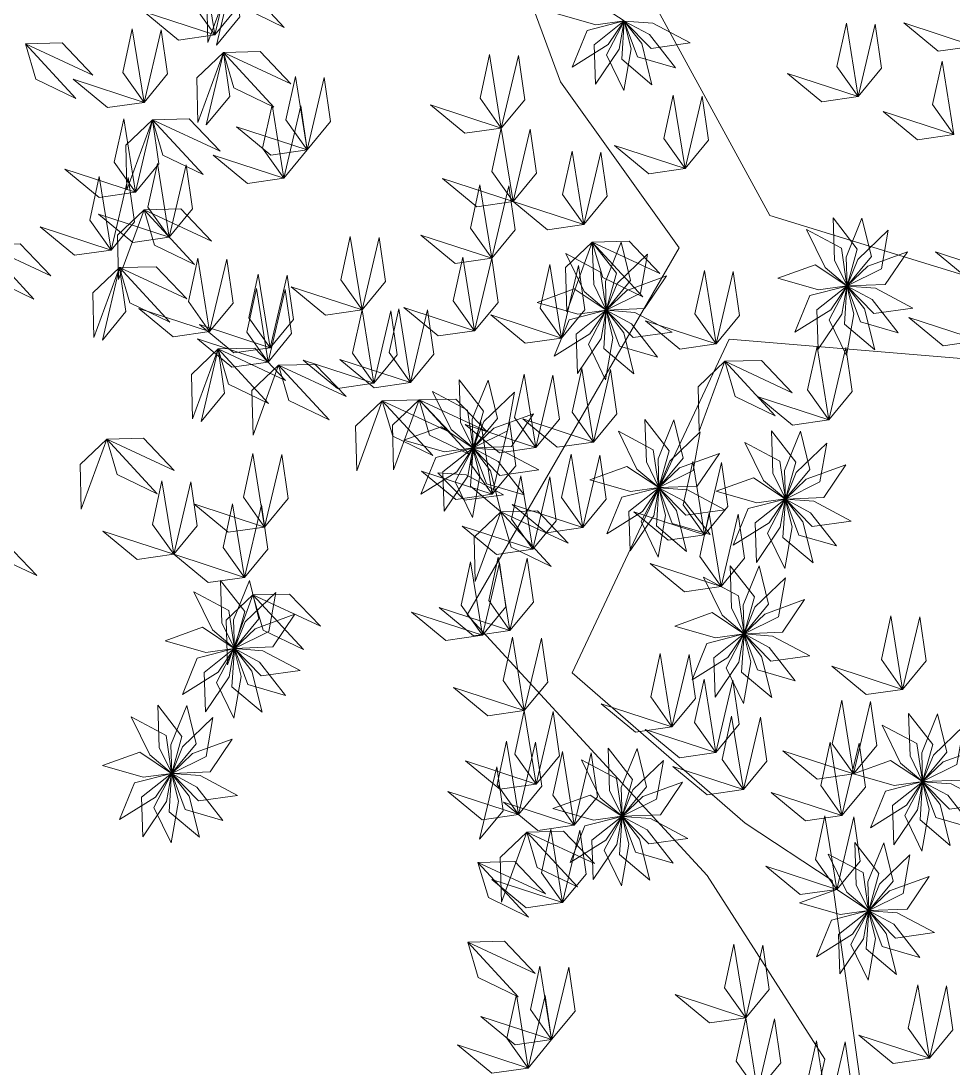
# Model space of a CAD drawing. Header units: millimetres. Extents: x 930 to 6336, y 2219 to 4338.
# Drawn here: x 1313.1 to 1388.2, y 3952.2 to 4036.6 of the extents above; entities that cross this region are included whole.
import ezdxf

# ---------------------------------------------------------------- set-up
doc = ezdxf.new("R2010")
doc.units = ezdxf.units.MM
doc.layers.add('piante', color=102, linetype='Continuous', lineweight=18)

msp = doc.modelspace()

# ---------------------------------------------------------------- linework, layer by layer
at = {"layer": 'piante', "linetype": 'Continuous', "lineweight": 0}
for points in [[(1524.44, 4043.603), (1502.773, 4043.048), (1480.988, 4039.611), (1466.346, 4034.439), (1444.738, 4035.324), (1434.915, 4006.867), (1400.519, 4012.605), (1373.443, 4020.929), (1361.364, 4043.069), (1352.283, 4067.971), (1344.112, 4079.85), (1319.918, 4088.056), (1305.749, 4094.408), (1317.863, 4108.342), (1346.295, 4133.151), (1372.992, 4150.816), (1403.48, 4155.339), (1442.846, 4165.271), (1471.48, 4159.769), (1514.637, 4156.558)], [(1302.395, 4083.002), (1315.301, 4081.03), (1332.352, 4074.56), (1343.581, 4066.885), (1356.57, 4031.721), (1366.123, 4018.343), (1349.038, 3988.74), (1368.379, 3967.746), (1377.873, 3952.927), (1372.607, 3930.055)], [(1380.695, 3951.369), (1378.463, 3967.333), (1371.437, 3971.95), (1357.504, 3984.064), (1370.149, 4010.963), (1404.663, 4008.106), (1436.178, 4002.486), (1462.958, 3986.96), (1485.122, 3964.407), (1467.398, 3989.664), (1442.058, 4005.132), (1450.205, 4027.886), (1473.431, 4031.263), (1506.942, 4003.917), (1477.752, 4031.086), (1492.512, 4039.139), (1507.035, 4041.43)]]:
    msp.add_lwpolyline(points, dxfattribs=at)
at = {"layer": 'piante', "lineweight": 0}
for points in [[(1328.694, 4035.489), (1326.977, 4037.906), (1327.745, 4041.412), (1328.694, 4035.489)], [(1328.694, 4035.489), (1326.977, 4037.906), (1327.745, 4041.412), (1328.694, 4035.489)], [(1328.694, 4035.489), (1330.581, 4037.775), (1330.069, 4041.327), (1328.694, 4035.489)], [(1328.694, 4035.489), (1330.581, 4037.775), (1330.069, 4041.327), (1328.694, 4035.489)], [(1330.199, 4040.507), (1328.053, 4038.462), (1328.138, 4034.875), (1330.199, 4040.507)], [(1328.824, 4034.669), (1330.711, 4036.955), (1330.199, 4040.507), (1328.824, 4034.669)], [(1330.199, 4040.507), (1331.038, 4037.664), (1334.269, 4036.101), (1330.199, 4040.507)], [(1356.129, 4037.251), (1359.405, 4036.311), (1361.691, 4036.624), (1359.122, 4038.332), (1356.129, 4037.251)], [(1328.694, 4035.489), (1325.759, 4035.066), (1322.992, 4037.35), (1328.694, 4035.489)], [(1328.694, 4035.489), (1325.759, 4035.066), (1322.992, 4037.35), (1328.694, 4035.489)], [(1357.503, 4032.903), (1360.393, 4034.709), (1361.69, 4036.617), (1358.702, 4035.85), (1357.503, 4032.903)], [(1359.377, 4031.518), (1361.283, 4034.344), (1361.691, 4036.614), (1359.274, 4034.698), (1359.377, 4031.518)], [(1361.653, 4031.015), (1362.244, 4034.371), (1361.694, 4036.612), (1360.265, 4033.878), (1361.653, 4031.015)], [(1363.936, 4031.481), (1363.111, 4034.788), (1361.698, 4036.611), (1361.504, 4033.532), (1363.936, 4031.481)], [(1365.833, 4032.835), (1363.734, 4035.521), (1361.701, 4036.611), (1362.776, 4033.72), (1365.833, 4032.835)], [(1367.014, 4034.844), (1364.005, 4036.444), (1361.704, 4036.613), (1363.862, 4034.409), (1367.014, 4034.844)], [(1380.562, 4030.521), (1378.846, 4032.938), (1379.614, 4036.443), (1380.562, 4030.521)], [(1380.562, 4030.521), (1382.449, 4032.807), (1381.937, 4036.359), (1380.562, 4030.521)], [(1389.937, 4034.596), (1387.002, 4034.173), (1384.235, 4036.457), (1389.937, 4034.596)], [(1322.984, 4030.057), (1321.268, 4032.474), (1322.036, 4035.979), (1322.984, 4030.057)], [(1322.984, 4030.057), (1324.871, 4032.343), (1324.359, 4035.895), (1322.984, 4030.057)], [(1313.427, 4034.776), (1316.39, 4034.847), (1318.866, 4032.249), (1313.427, 4034.776)], [(1313.427, 4034.776), (1314.266, 4031.933), (1317.497, 4030.37), (1313.427, 4034.776)], [(1329.379, 4034.079), (1327.233, 4032.034), (1327.318, 4028.446), (1329.379, 4034.079)], [(1328.004, 4028.241), (1329.891, 4030.527), (1329.379, 4034.079), (1328.004, 4028.241)], [(1329.379, 4034.079), (1332.342, 4034.15), (1334.818, 4031.552), (1329.379, 4034.079)], [(1329.379, 4034.079), (1330.218, 4031.236), (1333.449, 4029.673), (1329.379, 4034.079)], [(1351.787, 4027.987), (1350.07, 4030.404), (1350.838, 4033.91), (1351.787, 4027.987)], [(1351.787, 4027.987), (1353.674, 4030.273), (1353.162, 4033.825), (1351.787, 4027.987)], [(1388.267, 4027.466), (1386.551, 4029.883), (1387.319, 4033.388), (1388.267, 4027.466)], [(1322.984, 4030.057), (1320.05, 4029.633), (1317.282, 4031.917), (1322.984, 4030.057)], [(1336.139, 4026.22), (1334.423, 4028.637), (1335.191, 4032.142), (1336.139, 4026.22)], [(1336.139, 4026.22), (1338.026, 4028.506), (1337.514, 4032.058), (1336.139, 4026.22)], [(1380.562, 4030.521), (1377.628, 4030.098), (1374.86, 4032.382), (1380.562, 4030.521)], [(1366.605, 4024.714), (1364.889, 4027.131), (1365.657, 4030.637), (1366.605, 4024.714)], [(1366.605, 4024.714), (1368.492, 4027), (1367.98, 4030.552), (1366.605, 4024.714)], [(1334.252, 4023.934), (1332.536, 4026.351), (1333.304, 4029.856), (1334.252, 4023.934)], [(1334.252, 4023.934), (1336.139, 4026.22), (1335.627, 4029.772), (1334.252, 4023.934)], [(1351.787, 4027.987), (1348.853, 4027.564), (1346.085, 4029.848), (1351.787, 4027.987)], [(1322.294, 4022.808), (1320.578, 4025.225), (1321.346, 4028.731), (1322.294, 4022.808)], [(1323.669, 4028.646), (1321.523, 4026.601), (1321.608, 4023.014), (1323.669, 4028.646)], [(1322.294, 4022.808), (1324.181, 4025.094), (1323.669, 4028.646), (1322.294, 4022.808)], [(1323.669, 4028.646), (1326.633, 4028.717), (1329.109, 4026.119), (1323.669, 4028.646)], [(1323.669, 4028.646), (1324.509, 4025.803), (1327.739, 4024.241), (1323.669, 4028.646)], [(1388.267, 4027.466), (1385.333, 4027.043), (1382.565, 4029.327), (1388.267, 4027.466)], [(1336.139, 4026.22), (1333.205, 4025.797), (1330.437, 4028.081), (1336.139, 4026.22)], [(1352.735, 4022.065), (1351.019, 4024.482), (1351.787, 4027.987), (1352.735, 4022.065)], [(1352.735, 4022.065), (1354.622, 4024.351), (1354.11, 4027.903), (1352.735, 4022.065)], [(1358.437, 4020.204), (1356.721, 4022.621), (1357.489, 4026.126), (1358.437, 4020.204)], [(1358.437, 4020.204), (1360.324, 4022.49), (1359.812, 4026.042), (1358.437, 4020.204)], [(1366.605, 4024.714), (1363.671, 4024.291), (1360.903, 4026.575), (1366.605, 4024.714)], [(1325.014, 4019.195), (1323.298, 4021.612), (1324.066, 4025.118), (1325.014, 4019.195)], [(1334.252, 4023.934), (1331.318, 4023.51), (1328.55, 4025.794), (1334.252, 4023.934)], [(1322.294, 4022.808), (1319.36, 4022.385), (1316.592, 4024.669), (1322.294, 4022.808)], [(1325.014, 4019.195), (1326.901, 4021.481), (1326.39, 4025.033), (1325.014, 4019.195)], [(1320.321, 4018.149), (1318.604, 4020.566), (1319.372, 4024.072), (1320.321, 4018.149)], [(1320.321, 4018.149), (1322.208, 4020.436), (1321.696, 4023.987), (1320.321, 4018.149)], [(1352.735, 4022.065), (1349.801, 4021.641), (1347.033, 4023.926), (1352.735, 4022.065)], [(1351.011, 4017.486), (1349.294, 4019.903), (1350.062, 4023.409), (1351.011, 4017.486)], [(1351.011, 4017.486), (1352.898, 4019.773), (1352.386, 4023.324), (1351.011, 4017.486)], [(1358.437, 4020.204), (1355.503, 4019.781), (1352.735, 4022.065), (1358.437, 4020.204)], [(1325.014, 4019.195), (1322.08, 4018.772), (1319.312, 4021.056), (1325.014, 4019.195)], [(1322.98, 4021.398), (1320.833, 4019.353), (1320.918, 4015.765), (1322.98, 4021.398)], [(1322.98, 4021.398), (1325.943, 4021.469), (1328.419, 4018.871), (1322.98, 4021.398)], [(1322.98, 4021.398), (1323.819, 4018.555), (1327.049, 4016.992), (1322.98, 4021.398)], [(1378.536, 4020.747), (1378.655, 4017.34), (1379.659, 4015.264), (1380.489, 4018.234), (1378.536, 4020.747)], [(1380.867, 4020.728), (1379.59, 4017.567), (1379.662, 4015.262), (1381.629, 4017.638), (1380.867, 4020.728)], [(1320.321, 4018.149), (1317.387, 4017.726), (1314.619, 4020.01), (1320.321, 4018.149)], [(1340.556, 4013.334), (1338.839, 4015.751), (1339.607, 4019.256), (1340.556, 4013.334)], [(1351.011, 4017.486), (1348.077, 4017.063), (1345.309, 4019.347), (1351.011, 4017.486)], [(1376.399, 4019.816), (1377.894, 4016.753), (1379.655, 4015.264), (1379.205, 4018.315), (1376.399, 4019.816)], [(1382.988, 4019.762), (1380.536, 4017.395), (1379.665, 4015.259), (1382.428, 4016.63), (1382.988, 4019.762)], [(1310.042, 4018.588), (1313.005, 4018.659), (1315.481, 4016.061), (1310.042, 4018.588)], [(1310.042, 4018.588), (1310.881, 4015.745), (1314.111, 4014.182), (1310.042, 4018.588)], [(1340.556, 4013.334), (1342.443, 4015.62), (1341.931, 4019.172), (1340.556, 4013.334)], [(1359.122, 4018.794), (1356.976, 4016.749), (1357.061, 4013.161), (1359.122, 4018.794)], [(1359.122, 4018.794), (1362.086, 4018.864), (1364.562, 4016.267), (1359.122, 4018.794)], [(1359.122, 4018.794), (1359.241, 4015.387), (1360.245, 4013.311), (1361.075, 4016.281), (1359.122, 4018.794)], [(1359.122, 4018.794), (1359.961, 4015.951), (1363.192, 4014.388), (1359.122, 4018.794)], [(1361.453, 4018.775), (1360.176, 4015.614), (1360.249, 4013.309), (1362.215, 4015.685), (1361.453, 4018.775)], [(1349.636, 4011.648), (1347.919, 4014.065), (1348.687, 4017.571), (1349.636, 4011.648)], [(1356.985, 4017.863), (1358.48, 4014.8), (1360.241, 4013.311), (1359.791, 4016.362), (1356.985, 4017.863)], [(1363.574, 4017.809), (1361.122, 4015.442), (1360.251, 4013.306), (1363.014, 4014.677), (1363.574, 4017.809)], [(1384.533, 4018.018), (1381.33, 4016.852), (1379.666, 4015.255), (1382.747, 4015.384), (1384.533, 4018.018)], [(1392.498, 4016.135), (1389.564, 4015.712), (1386.796, 4017.996), (1392.498, 4016.135)], [(1321.006, 4016.739), (1318.86, 4014.694), (1318.945, 4011.106), (1321.006, 4016.739)], [(1319.631, 4010.901), (1321.518, 4013.187), (1321.006, 4016.739), (1319.631, 4010.901)], [(1321.006, 4016.739), (1323.97, 4016.81), (1326.446, 4014.212), (1321.006, 4016.739)], [(1321.006, 4016.739), (1321.845, 4013.896), (1325.076, 4012.333), (1321.006, 4016.739)], [(1328.271, 4011.588), (1326.555, 4014.005), (1327.323, 4017.51), (1328.271, 4011.588)], [(1328.271, 4011.588), (1330.158, 4013.874), (1329.646, 4017.426), (1328.271, 4011.588)], [(1349.636, 4011.648), (1351.523, 4013.934), (1351.011, 4017.486), (1349.636, 4011.648)], [(1356.647, 4011.059), (1354.93, 4013.476), (1355.698, 4016.982), (1356.647, 4011.059)], [(1356.647, 4011.059), (1358.534, 4013.345), (1358.022, 4016.897), (1356.647, 4011.059)], [(1374.087, 4015.886), (1377.364, 4014.947), (1379.649, 4015.26), (1377.08, 4016.967), (1374.087, 4015.886)], [(1333.144, 4010.279), (1331.428, 4012.696), (1332.196, 4016.201), (1333.144, 4010.279)], [(1333.144, 4010.279), (1335.031, 4012.565), (1334.519, 4016.117), (1333.144, 4010.279)], [(1365.119, 4016.065), (1361.917, 4014.899), (1360.252, 4013.302), (1363.334, 4013.431), (1365.119, 4016.065)], [(1369.11, 4010.593), (1367.394, 4013.009), (1368.162, 4016.515), (1369.11, 4010.593)], [(1369.11, 4010.593), (1370.997, 4012.879), (1370.486, 4016.431), (1369.11, 4010.593)], [(1332.988, 4009.127), (1331.272, 4011.544), (1332.04, 4015.05), (1332.988, 4009.127)], [(1340.556, 4013.334), (1337.622, 4012.91), (1334.854, 4015.194), (1340.556, 4013.334)], [(1354.674, 4013.933), (1357.95, 4012.994), (1360.235, 4013.307), (1357.666, 4015.014), (1354.674, 4013.933)], [(1375.461, 4011.539), (1378.351, 4013.345), (1379.648, 4015.253), (1376.66, 4014.486), (1375.461, 4011.539)], [(1377.335, 4010.153), (1379.241, 4012.979), (1379.65, 4015.249), (1377.232, 4013.334), (1377.335, 4010.153)], [(1379.611, 4009.65), (1380.203, 4013.007), (1379.652, 4015.247), (1378.223, 4012.514), (1379.611, 4009.65)], [(1381.895, 4010.116), (1381.07, 4013.423), (1379.656, 4015.246), (1379.462, 4012.168), (1381.895, 4010.116)], [(1383.791, 4011.471), (1381.693, 4014.157), (1379.66, 4015.247), (1380.735, 4012.355), (1383.791, 4011.471)], [(1384.973, 4013.48), (1381.963, 4015.08), (1379.663, 4015.249), (1381.821, 4013.045), (1384.973, 4013.48)], [(1332.988, 4009.127), (1334.876, 4011.413), (1334.364, 4014.965), (1332.988, 4009.127)], [(1328.271, 4011.588), (1325.337, 4011.164), (1322.569, 4013.448), (1328.271, 4011.588)], [(1341.504, 4007.411), (1339.788, 4009.828), (1340.556, 4013.334), (1341.504, 4007.411)], [(1344.468, 4007.482), (1342.751, 4009.899), (1343.519, 4013.404), (1344.468, 4007.482)], [(1349.636, 4011.648), (1346.702, 4011.225), (1343.934, 4013.509), (1349.636, 4011.648)], [(1344.468, 4007.482), (1346.355, 4009.768), (1345.843, 4013.32), (1344.468, 4007.482)], [(1356.047, 4009.586), (1358.938, 4011.392), (1360.234, 4013.3), (1357.246, 4012.533), (1356.047, 4009.586)], [(1357.921, 4008.2), (1359.827, 4011.026), (1360.236, 4013.296), (1357.818, 4011.381), (1357.921, 4008.2)], [(1341.504, 4007.411), (1343.391, 4009.697), (1342.879, 4013.249), (1341.504, 4007.411)], [(1356.647, 4011.059), (1353.713, 4010.636), (1350.945, 4012.92), (1356.647, 4011.059)], [(1360.197, 4007.697), (1360.789, 4011.054), (1360.239, 4013.294), (1358.809, 4010.561), (1360.197, 4007.697)], [(1362.481, 4008.163), (1361.656, 4011.47), (1360.242, 4013.293), (1360.048, 4010.215), (1362.481, 4008.163)], [(1364.377, 4009.518), (1362.279, 4012.204), (1360.246, 4013.294), (1361.321, 4010.402), (1364.377, 4009.518)], [(1365.559, 4011.527), (1362.55, 4013.127), (1360.249, 4013.296), (1362.407, 4011.092), (1365.559, 4011.527)], [(1369.11, 4010.593), (1366.176, 4010.169), (1363.408, 4012.453), (1369.11, 4010.593)], [(1390.339, 4010.851), (1387.405, 4010.427), (1384.637, 4012.711), (1390.339, 4010.851)], [(1333.144, 4010.279), (1330.21, 4009.856), (1327.442, 4012.14), (1333.144, 4010.279)], [(1332.988, 4009.127), (1330.054, 4008.704), (1327.287, 4010.988), (1332.988, 4009.127)], [(1328.957, 4010.177), (1326.81, 4008.132), (1326.895, 4004.545), (1328.957, 4010.177)], [(1327.581, 4004.339), (1329.468, 4006.626), (1328.957, 4010.177), (1327.581, 4004.339)], [(1328.957, 4010.177), (1331.92, 4010.248), (1334.396, 4007.65), (1328.957, 4010.177)], [(1328.957, 4010.177), (1329.796, 4007.334), (1333.026, 4005.772), (1328.957, 4010.177)], [(1378.193, 4004.466), (1376.476, 4006.883), (1377.245, 4010.388), (1378.193, 4004.466)], [(1378.193, 4004.466), (1380.08, 4006.752), (1379.568, 4010.304), (1378.193, 4004.466)], [(1341.504, 4007.411), (1338.57, 4006.988), (1335.802, 4009.272), (1341.504, 4007.411)], [(1344.468, 4007.482), (1341.534, 4007.058), (1338.766, 4009.342), (1344.468, 4007.482)], [(1369.796, 4009.182), (1367.65, 4007.137), (1367.735, 4003.55), (1369.796, 4009.182)], [(1369.796, 4009.182), (1372.759, 4009.253), (1375.235, 4006.655), (1369.796, 4009.182)], [(1369.796, 4009.182), (1370.635, 4006.339), (1373.865, 4004.776), (1369.796, 4009.182)], [(1333.83, 4008.869), (1331.683, 4006.823), (1331.768, 4003.236), (1333.83, 4008.869)], [(1333.83, 4008.869), (1336.793, 4008.939), (1339.269, 4006.341), (1333.83, 4008.869)], [(1333.83, 4008.869), (1334.669, 4006.025), (1337.899, 4004.463), (1333.83, 4008.869)], [(1359.226, 4002.677), (1357.51, 4005.093), (1358.278, 4008.599), (1359.226, 4002.677)], [(1359.226, 4002.677), (1361.113, 4004.963), (1360.601, 4008.515), (1359.226, 4002.677)], [(1348.386, 4007.69), (1348.505, 4004.283), (1349.509, 4002.206), (1350.339, 4005.177), (1348.386, 4007.69)], [(1350.717, 4007.671), (1349.44, 4004.51), (1349.513, 4002.205), (1351.479, 4004.581), (1350.717, 4007.671)], [(1354.58, 4002.228), (1352.863, 4004.645), (1353.632, 4008.15), (1354.58, 4002.228)], [(1354.58, 4002.228), (1356.467, 4004.514), (1355.955, 4008.066), (1354.58, 4002.228)], [(1346.249, 4006.759), (1347.744, 4003.696), (1349.506, 4002.207), (1349.055, 4005.258), (1346.249, 4006.759)], [(1352.838, 4006.705), (1350.386, 4004.338), (1349.515, 4002.202), (1352.278, 4003.573), (1352.838, 4006.705)], [(1342.189, 4006.001), (1340.043, 4003.956), (1340.128, 4000.368), (1342.189, 4006.001)], [(1342.189, 4006.001), (1345.153, 4006.071), (1347.629, 4003.474), (1342.189, 4006.001)], [(1342.189, 4006.001), (1343.029, 4003.158), (1346.259, 4001.595), (1342.189, 4006.001)], [(1345.153, 4006.071), (1343.007, 4004.026), (1343.092, 4000.439), (1345.153, 4006.071)], [(1345.153, 4006.071), (1348.117, 4006.142), (1350.593, 4003.544), (1345.153, 4006.071)], [(1345.153, 4006.071), (1345.992, 4003.228), (1349.223, 4001.666), (1345.153, 4006.071)], [(1378.193, 4004.466), (1375.259, 4004.043), (1372.491, 4006.327), (1378.193, 4004.466)], [(1354.383, 4004.961), (1351.181, 4003.795), (1349.516, 4002.198), (1352.598, 4002.327), (1354.383, 4004.961)], [(1354.58, 4002.228), (1351.646, 4001.805), (1348.878, 4004.089), (1354.58, 4002.228)], [(1351.06, 3998.469), (1349.343, 4000.886), (1350.111, 4004.392), (1351.06, 3998.469)], [(1351.06, 3998.469), (1352.947, 4000.756), (1352.435, 4004.307), (1351.06, 3998.469)], [(1359.226, 4002.677), (1356.292, 4002.253), (1353.524, 4004.537), (1359.226, 4002.677)], [(1363.369, 4004.492), (1363.488, 4001.086), (1364.492, 3999.009), (1365.321, 4001.98), (1363.369, 4004.492)], [(1365.699, 4004.473), (1364.423, 4001.313), (1364.495, 3999.008), (1366.461, 4001.384), (1365.699, 4004.473)], [(1343.938, 4002.829), (1347.214, 4001.89), (1349.499, 4002.203), (1346.93, 4003.91), (1343.938, 4002.829)], [(1361.232, 4003.562), (1362.726, 4000.498), (1364.488, 3999.01), (1364.038, 4002.061), (1361.232, 4003.562)], [(1367.821, 4003.508), (1365.369, 4001.14), (1364.497, 3999.005), (1367.26, 4000.376), (1367.821, 4003.508)], [(1373.569, 4003.573), (1373.688, 4000.167), (1374.692, 3998.09), (1375.522, 4001.061), (1373.569, 4003.573)], [(1375.899, 4003.554), (1374.623, 4000.394), (1374.695, 3998.088), (1376.661, 4000.465), (1375.899, 4003.554)], [(1319.973, 4002.906), (1317.827, 4000.861), (1317.912, 3997.274), (1319.973, 4002.906)], [(1319.973, 4002.906), (1322.937, 4002.977), (1325.413, 4000.379), (1319.973, 4002.906)], [(1319.973, 4002.906), (1320.813, 4000.063), (1324.043, 3998.5), (1319.973, 4002.906)], [(1371.432, 4002.642), (1372.926, 3999.579), (1374.688, 3998.09), (1374.238, 4001.142), (1371.432, 4002.642)], [(1378.021, 4002.589), (1375.569, 4000.221), (1374.698, 3998.085), (1377.46, 3999.457), (1378.021, 4002.589)], [(1332.706, 3995.827), (1330.989, 3998.244), (1331.757, 4001.75), (1332.706, 3995.827)], [(1332.706, 3995.827), (1334.593, 3998.114), (1334.081, 4001.666), (1332.706, 3995.827)], [(1345.311, 3998.481), (1348.202, 4000.288), (1349.498, 4002.196), (1346.511, 4001.429), (1345.311, 3998.481)], [(1347.186, 3997.096), (1349.091, 3999.922), (1349.5, 4002.192), (1347.082, 4000.277), (1347.186, 3997.096)], [(1349.461, 3996.593), (1350.053, 3999.95), (1349.503, 4002.19), (1348.073, 3999.457), (1349.461, 3996.593)], [(1351.745, 3997.059), (1350.92, 4000.366), (1349.506, 4002.189), (1349.312, 3999.111), (1351.745, 3997.059)], [(1353.641, 3998.414), (1351.543, 4001.099), (1349.51, 4002.189), (1350.585, 3999.298), (1353.641, 3998.414)], [(1354.823, 4000.423), (1351.814, 4002.023), (1349.513, 4002.191), (1351.671, 3999.988), (1354.823, 4000.423)], [(1358.365, 3995.778), (1356.648, 3998.195), (1357.416, 4001.701), (1358.365, 3995.778)], [(1358.365, 3995.778), (1360.252, 3998.065), (1359.74, 4001.617), (1358.365, 3995.778)], [(1369.366, 4001.764), (1366.163, 4000.598), (1364.498, 3999.001), (1367.58, 3999.13), (1369.366, 4001.764)], [(1358.92, 3999.632), (1362.197, 3998.693), (1364.482, 3999.006), (1361.913, 4000.713), (1358.92, 3999.632)], [(1368.171, 3995.195), (1366.455, 3997.612), (1367.223, 4001.118), (1368.171, 3995.195)], [(1368.171, 3995.195), (1370.059, 3997.482), (1369.547, 4001.034), (1368.171, 3995.195)], [(1379.566, 4000.844), (1376.363, 3999.678), (1374.698, 3998.082), (1377.78, 3998.211), (1379.566, 4000.844)], [(1351.06, 3998.469), (1348.126, 3998.046), (1345.358, 4000.33), (1351.06, 3998.469)], [(1351.967, 3998.43), (1348.958, 4000.03), (1346.657, 4000.199), (1348.815, 3997.995), (1351.967, 3998.43)], [(1354.322, 3994.031), (1352.606, 3996.448), (1353.374, 3999.953), (1354.322, 3994.031)], [(1354.322, 3994.031), (1356.209, 3996.317), (1355.698, 3999.869), (1354.322, 3994.031)], [(1369.12, 3998.713), (1372.397, 3997.773), (1374.682, 3998.086), (1372.113, 3999.793), (1369.12, 3998.713)], [(1325.373, 3993.626), (1323.656, 3996.043), (1324.424, 3999.549), (1325.373, 3993.626)], [(1325.373, 3993.626), (1327.26, 3995.912), (1326.748, 3999.464), (1325.373, 3993.626)], [(1360.294, 3995.284), (1363.184, 3997.091), (1364.481, 3998.998), (1361.493, 3998.232), (1360.294, 3995.284)], [(1362.168, 3993.899), (1364.074, 3996.725), (1364.482, 3998.995), (1362.065, 3997.079), (1362.168, 3993.899)], [(1364.444, 3993.396), (1365.035, 3996.753), (1364.485, 3998.993), (1363.056, 3996.259), (1364.444, 3993.396)], [(1366.727, 3993.862), (1365.903, 3997.169), (1364.489, 3998.992), (1364.295, 3995.913), (1366.727, 3993.862)], [(1368.624, 3995.216), (1366.525, 3997.902), (1364.493, 3998.992), (1365.567, 3996.101), (1368.624, 3995.216)], [(1369.806, 3997.225), (1366.796, 3998.825), (1364.496, 3998.994), (1366.654, 3996.79), (1369.806, 3997.225)], [(1332.706, 3995.827), (1329.772, 3995.404), (1327.004, 3997.688), (1332.706, 3995.827)], [(1331.075, 3991.765), (1329.358, 3994.182), (1330.126, 3997.688), (1331.075, 3991.765)], [(1331.075, 3991.765), (1332.962, 3994.052), (1332.45, 3997.603), (1331.075, 3991.765)], [(1358.365, 3995.778), (1355.431, 3995.355), (1352.663, 3997.639), (1358.365, 3995.778)], [(1370.494, 3994.365), (1373.384, 3996.171), (1374.681, 3998.079), (1371.693, 3997.312), (1370.494, 3994.365)], [(1372.368, 3992.98), (1374.274, 3995.806), (1374.682, 3998.076), (1372.265, 3996.16), (1372.368, 3992.98)], [(1374.644, 3992.477), (1375.236, 3995.833), (1374.685, 3998.073), (1373.256, 3995.34), (1374.644, 3992.477)], [(1376.927, 3992.943), (1376.103, 3996.25), (1374.689, 3998.072), (1374.495, 3994.994), (1376.927, 3992.943)], [(1378.824, 3994.297), (1376.725, 3996.983), (1374.693, 3998.073), (1375.768, 3995.182), (1378.824, 3994.297)], [(1380.006, 3996.306), (1376.996, 3997.906), (1374.696, 3998.075), (1376.854, 3995.871), (1380.006, 3996.306)], [(1351.745, 3997.059), (1349.599, 3995.014), (1349.684, 3991.427), (1351.745, 3997.059)], [(1351.745, 3997.059), (1354.708, 3997.13), (1357.184, 3994.532), (1351.745, 3997.059)], [(1351.745, 3997.059), (1352.584, 3994.216), (1355.815, 3992.653), (1351.745, 3997.059)], [(1368.171, 3995.195), (1365.237, 3994.772), (1362.47, 3997.056), (1368.171, 3995.195)], [(1369.504, 3991.026), (1367.787, 3993.443), (1368.555, 3996.948), (1369.504, 3991.026)], [(1369.504, 3991.026), (1371.391, 3993.312), (1370.879, 3996.864), (1369.504, 3991.026)], [(1354.322, 3994.031), (1351.388, 3993.608), (1348.62, 3995.892), (1354.322, 3994.031)], [(1325.373, 3993.626), (1322.439, 3993.203), (1319.671, 3995.487), (1325.373, 3993.626)], [(1308.912, 3994.433), (1311.876, 3994.504), (1314.352, 3991.906), (1308.912, 3994.433)], [(1331.075, 3991.765), (1328.141, 3991.342), (1325.373, 3993.626), (1331.075, 3991.765)], [(1352.487, 3987.481), (1350.771, 3989.898), (1351.539, 3993.403), (1352.487, 3987.481)], [(1352.487, 3987.481), (1354.374, 3989.767), (1353.862, 3993.319), (1352.487, 3987.481)], [(1350.261, 3987.1), (1348.544, 3989.517), (1349.312, 3993.023), (1350.261, 3987.1)], [(1350.261, 3987.1), (1352.148, 3989.386), (1351.636, 3992.938), (1350.261, 3987.1)], [(1369.504, 3991.026), (1366.57, 3990.602), (1363.802, 3992.887), (1369.504, 3991.026)], [(1370.238, 3992.707), (1370.357, 3989.3), (1371.361, 3987.224), (1372.191, 3990.194), (1370.238, 3992.707)], [(1372.568, 3992.688), (1371.292, 3989.527), (1371.364, 3987.222), (1373.33, 3989.598), (1372.568, 3992.688)], [(1329.146, 3991.523), (1329.265, 3988.116), (1330.269, 3986.04), (1331.099, 3989.01), (1329.146, 3991.523)], [(1331.476, 3991.504), (1330.2, 3988.343), (1330.272, 3986.038), (1332.239, 3988.414), (1331.476, 3991.504)], [(1368.101, 3991.776), (1369.595, 3988.713), (1371.357, 3987.224), (1370.907, 3990.275), (1368.101, 3991.776)], [(1374.69, 3991.723), (1372.238, 3989.355), (1371.366, 3987.219), (1374.129, 3988.59), (1374.69, 3991.723)], [(1327.009, 3990.592), (1328.503, 3987.529), (1330.265, 3986.04), (1329.815, 3989.091), (1327.009, 3990.592)], [(1333.598, 3990.538), (1331.146, 3988.171), (1330.275, 3986.035), (1333.037, 3987.406), (1333.598, 3990.538)], [(1331.76, 3990.355), (1329.614, 3988.31), (1329.699, 3984.722), (1331.76, 3990.355)], [(1331.76, 3990.355), (1334.723, 3990.426), (1337.199, 3987.828), (1331.76, 3990.355)], [(1331.76, 3990.355), (1332.599, 3987.512), (1335.83, 3985.949), (1331.76, 3990.355)], [(1376.235, 3989.978), (1373.032, 3988.812), (1371.367, 3987.215), (1374.449, 3987.344), (1376.235, 3989.978)], [(1350.261, 3987.1), (1347.327, 3986.677), (1344.559, 3988.961), (1350.261, 3987.1)], [(1352.487, 3987.481), (1349.553, 3987.057), (1346.785, 3989.341), (1352.487, 3987.481)], [(1365.789, 3987.846), (1369.066, 3986.907), (1371.351, 3987.22), (1368.782, 3988.927), (1365.789, 3987.846)], [(1335.143, 3988.794), (1331.94, 3987.628), (1330.275, 3986.031), (1333.357, 3986.16), (1335.143, 3988.794)], [(1384.146, 3982.742), (1382.429, 3985.159), (1383.197, 3988.664), (1384.146, 3982.742)], [(1384.146, 3982.742), (1386.033, 3985.028), (1385.521, 3988.58), (1384.146, 3982.742)], [(1324.697, 3986.662), (1327.974, 3985.723), (1330.259, 3986.036), (1327.69, 3987.743), (1324.697, 3986.662)], [(1367.163, 3983.499), (1370.053, 3985.305), (1371.35, 3987.213), (1368.362, 3986.446), (1367.163, 3983.499)], [(1369.037, 3982.113), (1370.943, 3984.939), (1371.351, 3987.209), (1368.934, 3985.294), (1369.037, 3982.113)], [(1371.313, 3981.61), (1371.904, 3984.967), (1371.354, 3987.207), (1369.925, 3984.474), (1371.313, 3981.61)], [(1373.596, 3982.076), (1372.772, 3985.383), (1371.358, 3987.206), (1371.164, 3984.128), (1373.596, 3982.076)], [(1375.493, 3983.431), (1373.394, 3986.117), (1371.362, 3987.207), (1372.437, 3984.316), (1375.493, 3983.431)], [(1376.675, 3985.44), (1373.665, 3987.04), (1371.365, 3987.209), (1373.523, 3985.005), (1376.675, 3985.44)], [(1353.644, 3981.03), (1351.928, 3983.447), (1352.696, 3986.952), (1353.644, 3981.03)], [(1353.644, 3981.03), (1355.531, 3983.316), (1355.019, 3986.868), (1353.644, 3981.03)], [(1326.071, 3982.315), (1328.961, 3984.121), (1330.258, 3986.029), (1327.27, 3985.262), (1326.071, 3982.315)], [(1327.945, 3980.929), (1329.851, 3983.755), (1330.259, 3986.025), (1327.842, 3984.11), (1327.945, 3980.929)], [(1330.221, 3980.426), (1330.813, 3983.783), (1330.262, 3986.023), (1328.833, 3983.29), (1330.221, 3980.426)], [(1332.504, 3980.892), (1331.68, 3984.199), (1330.266, 3986.022), (1330.072, 3982.944), (1332.504, 3980.892)], [(1334.401, 3982.247), (1332.303, 3984.933), (1330.27, 3986.023), (1331.345, 3983.131), (1334.401, 3982.247)], [(1335.583, 3984.256), (1332.573, 3985.856), (1330.273, 3986.025), (1332.431, 3983.821), (1335.583, 3984.256)], [(1365.546, 3979.719), (1363.83, 3982.136), (1364.598, 3985.642), (1365.546, 3979.719)], [(1365.546, 3979.719), (1367.434, 3982.006), (1366.922, 3985.557), (1365.546, 3979.719)], [(1384.146, 3982.742), (1381.212, 3982.318), (1378.444, 3984.602), (1384.146, 3982.742)], [(1369.085, 3977.644), (1367.368, 3980.061), (1368.136, 3983.567), (1369.085, 3977.644)], [(1369.085, 3977.644), (1370.972, 3979.93), (1370.46, 3983.482), (1369.085, 3977.644)], [(1353.644, 3981.03), (1350.71, 3980.606), (1347.942, 3982.89), (1353.644, 3981.03)], [(1324.09, 3981.459), (1324.209, 3978.053), (1325.213, 3975.976), (1326.043, 3978.947), (1324.09, 3981.459)], [(1326.421, 3981.44), (1325.144, 3978.28), (1325.217, 3975.974), (1327.183, 3978.351), (1326.421, 3981.44)], [(1365.546, 3979.719), (1362.612, 3979.296), (1359.845, 3981.58), (1365.546, 3979.719)], [(1380.179, 3975.936), (1378.463, 3978.352), (1379.231, 3981.858), (1380.179, 3975.936)], [(1380.179, 3975.936), (1382.066, 3978.222), (1381.554, 3981.774), (1380.179, 3975.936)], [(1321.953, 3980.529), (1323.448, 3977.465), (1325.21, 3975.976), (1324.759, 3979.028), (1321.953, 3980.529)], [(1328.542, 3980.475), (1326.091, 3978.107), (1325.219, 3975.971), (1327.982, 3977.343), (1328.542, 3980.475)], [(1354.592, 3975.107), (1352.876, 3977.524), (1353.644, 3981.03), (1354.592, 3975.107)], [(1354.592, 3975.107), (1356.479, 3977.393), (1355.967, 3980.945), (1354.592, 3975.107)], [(1371.308, 3974.667), (1369.591, 3977.084), (1370.359, 3980.59), (1371.308, 3974.667)], [(1371.308, 3974.667), (1373.195, 3976.953), (1372.683, 3980.505), (1371.308, 3974.667)], [(1384.628, 3980.796), (1384.747, 3977.39), (1385.751, 3975.313), (1386.581, 3978.284), (1384.628, 3980.796)], [(1386.958, 3980.777), (1385.682, 3977.617), (1385.754, 3975.311), (1387.721, 3977.688), (1386.958, 3980.777)], [(1382.491, 3979.865), (1383.985, 3976.802), (1385.747, 3975.313), (1385.297, 3978.365), (1382.491, 3979.865)], [(1389.08, 3979.812), (1386.628, 3977.444), (1385.757, 3975.308), (1388.519, 3976.68), (1389.08, 3979.812)], [(1330.088, 3978.73), (1326.885, 3977.564), (1325.22, 3975.968), (1328.302, 3976.097), (1330.088, 3978.73)], [(1369.085, 3977.644), (1366.151, 3977.221), (1363.383, 3979.505), (1369.085, 3977.644)], [(1353.166, 3972.644), (1351.45, 3975.061), (1352.218, 3978.566), (1353.166, 3972.644)], [(1353.166, 3972.644), (1355.053, 3974.93), (1354.541, 3978.482), (1353.166, 3972.644)], [(1360.402, 3978), (1360.521, 3974.593), (1361.525, 3972.517), (1362.355, 3975.487), (1360.402, 3978)], [(1362.733, 3977.981), (1361.456, 3974.82), (1361.528, 3972.515), (1363.495, 3974.891), (1362.733, 3977.981)], [(1379.254, 3972.565), (1377.537, 3974.982), (1378.305, 3978.487), (1379.254, 3972.565)], [(1379.254, 3972.565), (1381.141, 3974.851), (1380.629, 3978.403), (1379.254, 3972.565)], [(1390.625, 3978.067), (1387.422, 3976.901), (1385.757, 3975.305), (1388.839, 3975.434), (1390.625, 3978.067)], [(1319.642, 3976.599), (1322.918, 3975.659), (1325.203, 3975.972), (1322.634, 3977.68), (1319.642, 3976.599)], [(1357.662, 3971.799), (1355.946, 3974.216), (1356.714, 3977.721), (1357.662, 3971.799)], [(1357.662, 3971.799), (1359.549, 3974.085), (1359.037, 3977.637), (1357.662, 3971.799)], [(1358.265, 3977.069), (1359.76, 3974.006), (1361.521, 3972.517), (1361.071, 3975.568), (1358.265, 3977.069)], [(1364.854, 3977.015), (1362.402, 3974.648), (1361.531, 3972.512), (1364.294, 3973.883), (1364.854, 3977.015)], [(1380.179, 3975.936), (1377.245, 3975.512), (1374.477, 3977.796), (1380.179, 3975.936)], [(1380.179, 3975.936), (1383.456, 3974.996), (1385.741, 3975.309), (1383.172, 3977.016), (1380.179, 3975.936)], [(1354.592, 3975.107), (1351.658, 3974.684), (1348.89, 3976.968), (1354.592, 3975.107)], [(1350.04, 3970.668), (1351.928, 3972.955), (1351.416, 3976.506), (1350.04, 3970.668)], [(1371.308, 3974.667), (1368.373, 3974.244), (1365.606, 3976.528), (1371.308, 3974.667)], [(1321.015, 3972.251), (1323.906, 3974.057), (1325.202, 3975.965), (1322.215, 3975.198), (1321.015, 3972.251)], [(1322.89, 3970.866), (1324.795, 3973.692), (1325.204, 3975.962), (1322.786, 3974.046), (1322.89, 3970.866)], [(1325.165, 3970.363), (1325.757, 3973.719), (1325.207, 3975.96), (1323.778, 3973.226), (1325.165, 3970.363)], [(1327.449, 3970.829), (1326.624, 3974.136), (1325.21, 3975.959), (1325.016, 3972.88), (1327.449, 3970.829)], [(1329.346, 3972.183), (1327.247, 3974.869), (1325.214, 3975.959), (1326.289, 3973.068), (1329.346, 3972.183)], [(1330.527, 3974.192), (1327.518, 3975.792), (1325.217, 3975.961), (1327.375, 3973.757), (1330.527, 3974.192)], [(1353.166, 3972.644), (1350.232, 3972.221), (1347.464, 3974.505), (1353.166, 3972.644)], [(1366.399, 3975.271), (1363.196, 3974.105), (1361.532, 3972.508), (1364.613, 3972.637), (1366.399, 3975.271)], [(1381.553, 3971.588), (1384.443, 3973.394), (1385.74, 3975.302), (1382.752, 3974.535), (1381.553, 3971.588)], [(1383.427, 3970.203), (1385.333, 3973.029), (1385.741, 3975.299), (1383.324, 3973.383), (1383.427, 3970.203)], [(1385.703, 3969.7), (1386.295, 3973.056), (1385.744, 3975.296), (1384.315, 3972.563), (1385.703, 3969.7)], [(1387.986, 3970.166), (1387.162, 3973.473), (1385.748, 3975.295), (1385.554, 3972.217), (1387.986, 3970.166)], [(1389.883, 3971.52), (1387.785, 3974.206), (1385.752, 3975.296), (1386.827, 3972.405), (1389.883, 3971.52)], [(1391.065, 3973.529), (1388.055, 3975.129), (1385.755, 3975.298), (1387.913, 3973.094), (1391.065, 3973.529)], [(1357.662, 3971.799), (1354.728, 3971.376), (1351.96, 3973.66), (1357.662, 3971.799)], [(1355.953, 3973.139), (1359.23, 3972.2), (1361.515, 3972.513), (1358.946, 3974.22), (1355.953, 3973.139)], [(1379.254, 3972.565), (1376.32, 3972.142), (1373.552, 3974.426), (1379.254, 3972.565)], [(1357.327, 3968.792), (1360.217, 3970.598), (1361.514, 3972.506), (1358.526, 3971.739), (1357.327, 3968.792)], [(1359.201, 3967.406), (1361.107, 3970.232), (1361.516, 3972.502), (1359.098, 3970.587), (1359.201, 3967.406)], [(1361.477, 3966.903), (1362.069, 3970.26), (1361.519, 3972.5), (1360.089, 3969.767), (1361.477, 3966.903)], [(1363.761, 3967.369), (1362.936, 3970.676), (1361.522, 3972.499), (1361.328, 3969.421), (1363.761, 3967.369)], [(1365.657, 3968.724), (1363.559, 3971.409), (1361.526, 3972.499), (1362.601, 3969.608), (1365.657, 3968.724)], [(1366.839, 3970.733), (1363.829, 3972.333), (1361.529, 3972.501), (1363.687, 3970.298), (1366.839, 3970.733)], [(1378.83, 3966.619), (1377.113, 3969.036), (1377.881, 3972.541), (1378.83, 3966.619)], [(1378.83, 3966.619), (1380.717, 3968.905), (1380.205, 3972.457), (1378.83, 3966.619)], [(1353.851, 3971.234), (1351.705, 3969.189), (1351.79, 3965.601), (1353.851, 3971.234)], [(1353.851, 3971.234), (1356.815, 3971.304), (1359.291, 3968.707), (1353.851, 3971.234)], [(1353.851, 3971.234), (1354.691, 3968.391), (1357.921, 3966.828), (1353.851, 3971.234)], [(1356.733, 3965.549), (1355.017, 3967.966), (1355.785, 3971.471), (1356.733, 3965.549)], [(1356.733, 3965.549), (1358.62, 3967.835), (1358.108, 3971.387), (1356.733, 3965.549)], [(1380.286, 3970.399), (1380.405, 3966.992), (1381.409, 3964.916), (1382.238, 3967.886), (1380.286, 3970.399)], [(1382.616, 3970.38), (1381.34, 3967.219), (1381.412, 3964.914), (1383.378, 3967.29), (1382.616, 3970.38)], [(1378.149, 3969.468), (1379.643, 3966.405), (1381.405, 3964.916), (1380.955, 3967.967), (1378.149, 3969.468)], [(1384.738, 3969.414), (1382.286, 3967.047), (1381.414, 3964.911), (1384.177, 3966.282), (1384.738, 3969.414)], [(1349.907, 3968.795), (1352.87, 3968.865), (1355.346, 3966.268), (1349.907, 3968.795)], [(1349.907, 3968.795), (1350.746, 3965.952), (1353.977, 3964.389), (1349.907, 3968.795)], [(1378.83, 3966.619), (1375.896, 3966.196), (1373.128, 3968.48), (1378.83, 3966.619)], [(1356.733, 3965.549), (1353.799, 3965.125), (1351.031, 3967.409), (1356.733, 3965.549)], [(1386.283, 3967.67), (1383.08, 3966.504), (1381.415, 3964.907), (1384.497, 3965.036), (1386.283, 3967.67)], [(1375.837, 3965.538), (1379.113, 3964.599), (1381.399, 3964.912), (1378.83, 3966.619), (1375.837, 3965.538)], [(1377.211, 3961.191), (1380.101, 3962.997), (1381.398, 3964.905), (1378.41, 3964.138), (1377.211, 3961.191)], [(1379.085, 3959.805), (1380.991, 3962.631), (1381.399, 3964.901), (1378.982, 3962.986), (1379.085, 3959.805)], [(1381.361, 3959.302), (1381.952, 3962.659), (1381.402, 3964.899), (1379.973, 3962.166), (1381.361, 3959.302)], [(1383.644, 3959.768), (1382.819, 3963.075), (1381.406, 3964.898), (1381.212, 3961.82), (1383.644, 3959.768)], [(1385.541, 3961.123), (1383.442, 3963.809), (1381.409, 3964.899), (1382.484, 3962.007), (1385.541, 3961.123)], [(1386.723, 3963.132), (1383.713, 3964.732), (1381.413, 3964.901), (1383.57, 3962.697), (1386.723, 3963.132)], [(1349.087, 3962.366), (1352.05, 3962.437), (1354.526, 3959.839), (1349.087, 3962.366)], [(1349.087, 3962.366), (1349.926, 3959.523), (1353.157, 3957.961), (1349.087, 3962.366)], [(1371.495, 3956.275), (1369.778, 3958.692), (1370.546, 3962.197), (1371.495, 3956.275)], [(1371.495, 3956.275), (1373.382, 3958.561), (1372.87, 3962.113), (1371.495, 3956.275)], [(1355.847, 3954.507), (1354.131, 3956.924), (1354.899, 3960.43), (1355.847, 3954.507)], [(1355.847, 3954.507), (1357.734, 3956.793), (1357.222, 3960.345), (1355.847, 3954.507)], [(1386.313, 3953.002), (1384.597, 3955.419), (1385.365, 3958.924), (1386.313, 3953.002)], [(1386.313, 3953.002), (1388.2, 3955.288), (1387.688, 3958.84), (1386.313, 3953.002)], [(1353.96, 3952.221), (1352.244, 3954.638), (1353.012, 3958.143), (1353.96, 3952.221)], [(1353.96, 3952.221), (1355.847, 3954.507), (1355.335, 3958.059), (1353.96, 3952.221)], [(1371.495, 3956.275), (1368.561, 3955.851), (1365.793, 3958.135), (1371.495, 3956.275)], [(1355.847, 3954.507), (1352.913, 3954.084), (1350.145, 3956.368), (1355.847, 3954.507)], [(1372.443, 3950.352), (1370.727, 3952.769), (1371.495, 3956.275), (1372.443, 3950.352)], [(1372.443, 3950.352), (1374.33, 3952.638), (1373.818, 3956.19), (1372.443, 3950.352)], [(1378.145, 3948.491), (1376.429, 3950.908), (1377.197, 3954.414), (1378.145, 3948.491)], [(1378.145, 3948.491), (1380.032, 3950.778), (1379.52, 3954.329), (1378.145, 3948.491)], [(1386.313, 3953.002), (1383.379, 3952.578), (1380.611, 3954.862), (1386.313, 3953.002)], [(1353.96, 3952.221), (1351.026, 3951.798), (1348.258, 3954.082), (1353.96, 3952.221)]]:
    msp.add_lwpolyline(points, dxfattribs=at)

doc.saveas('drawing.dxf')
